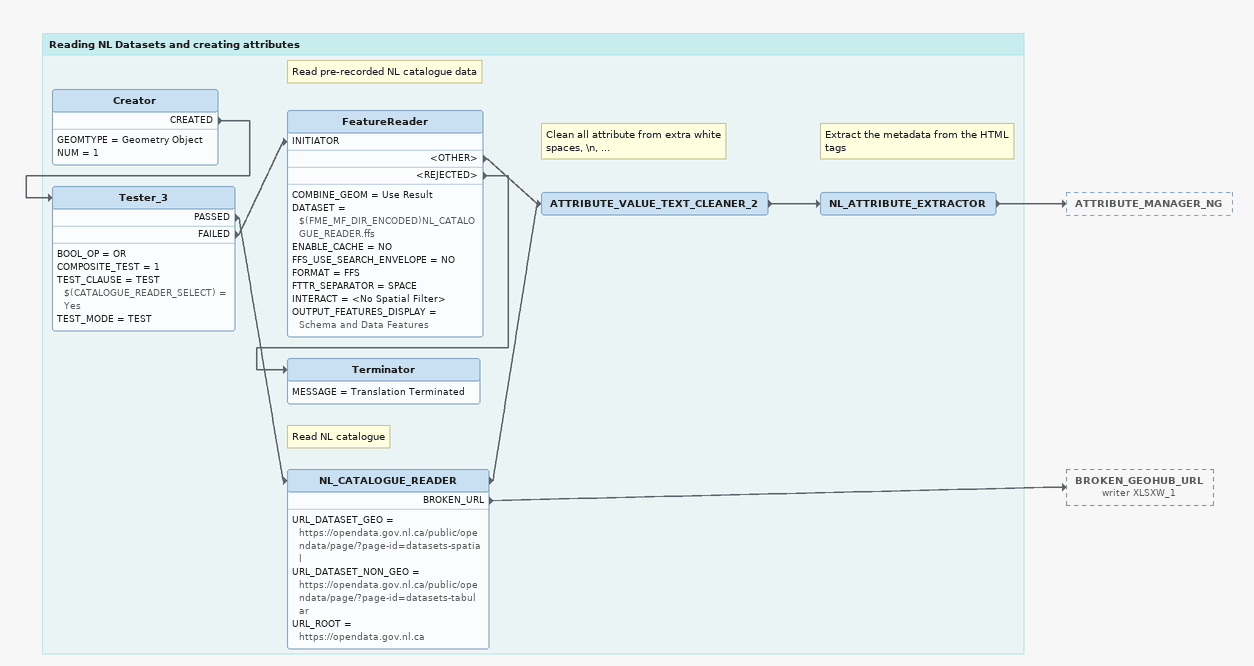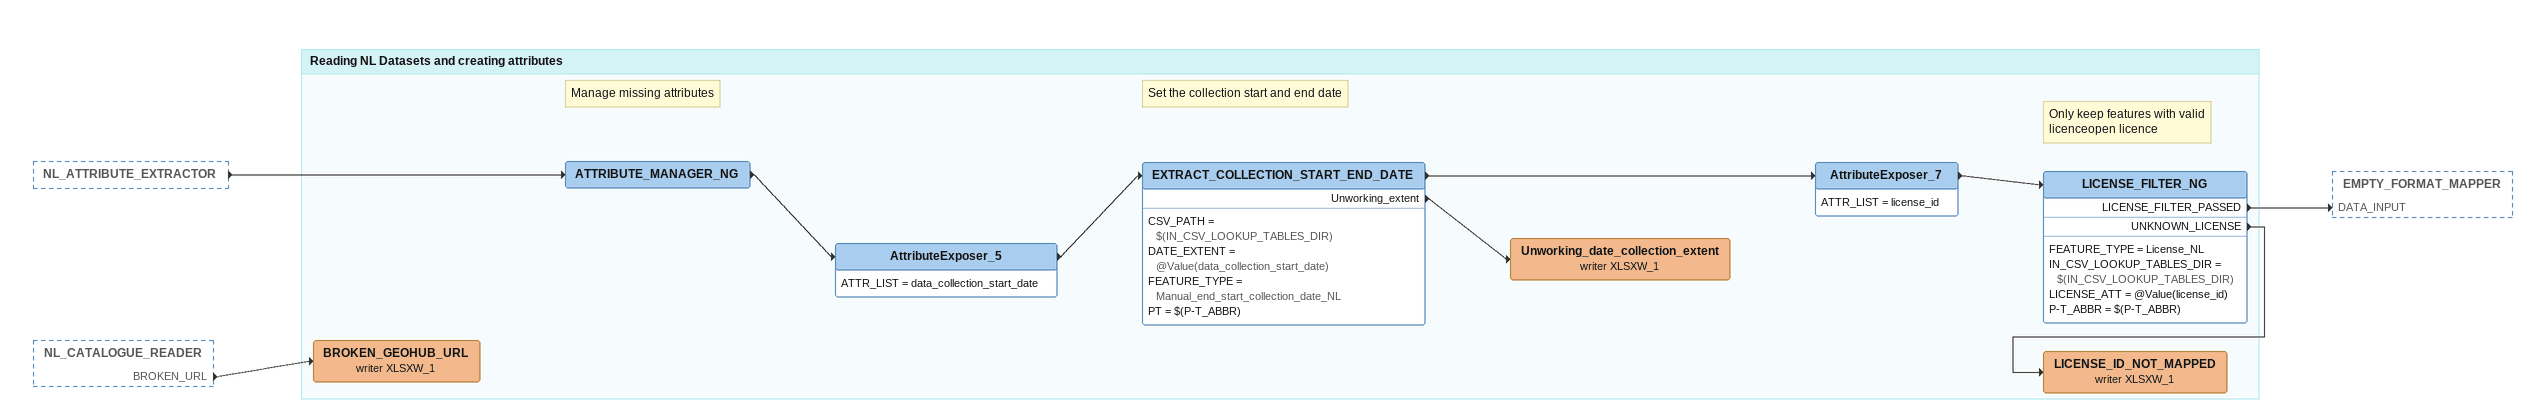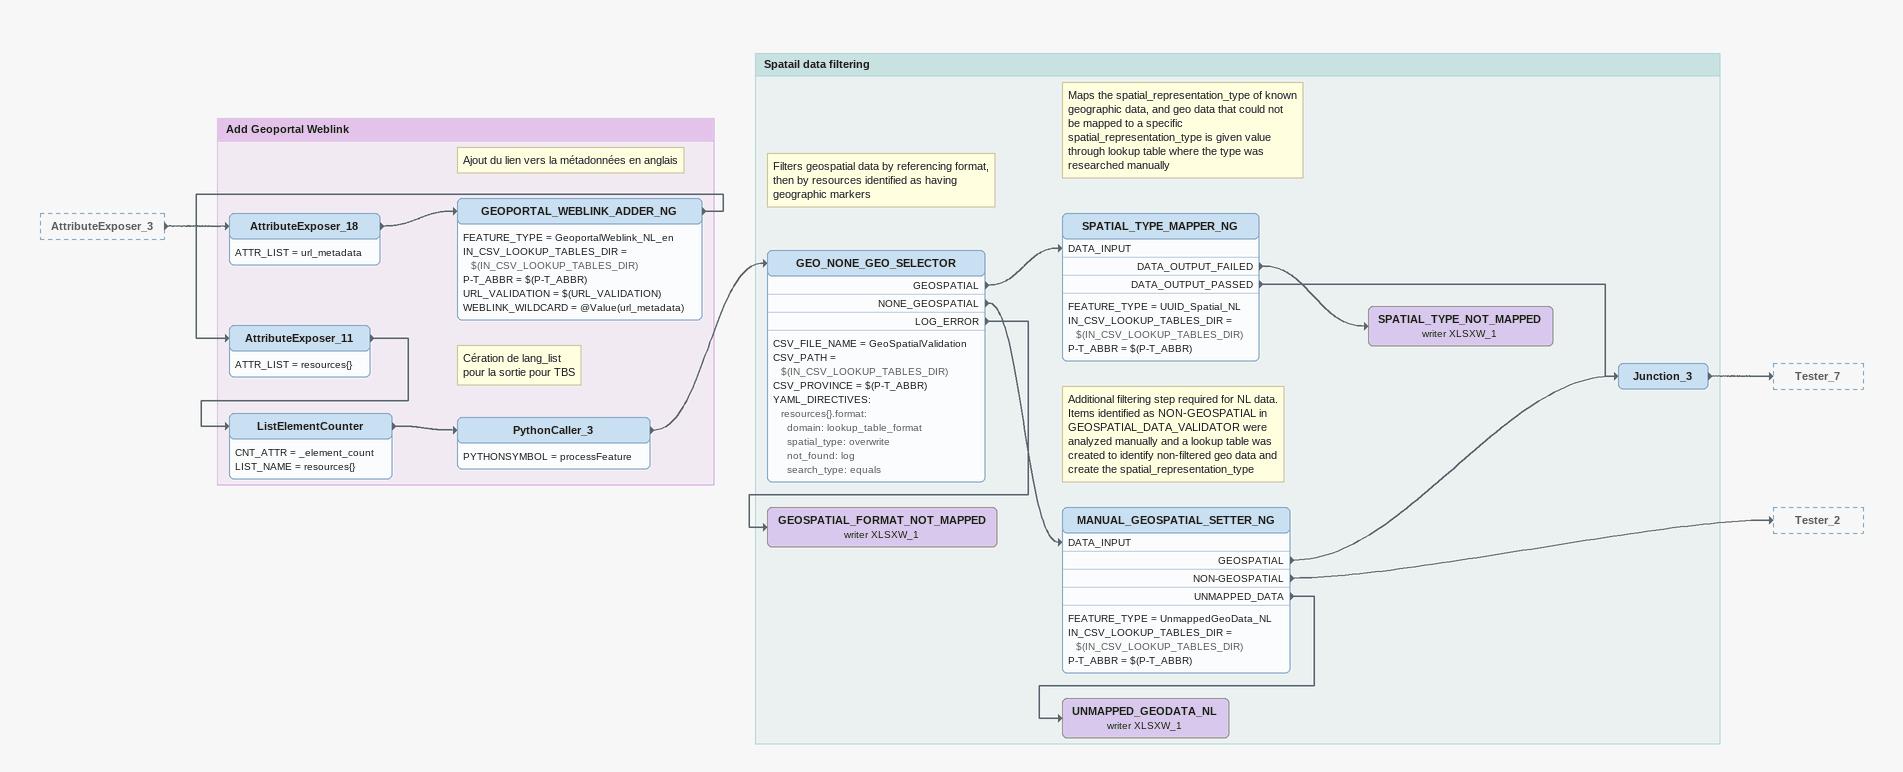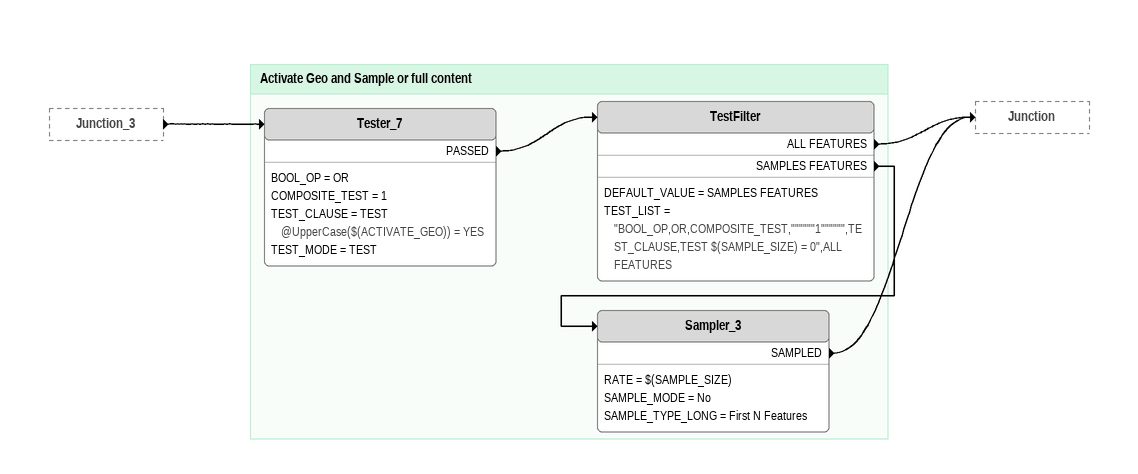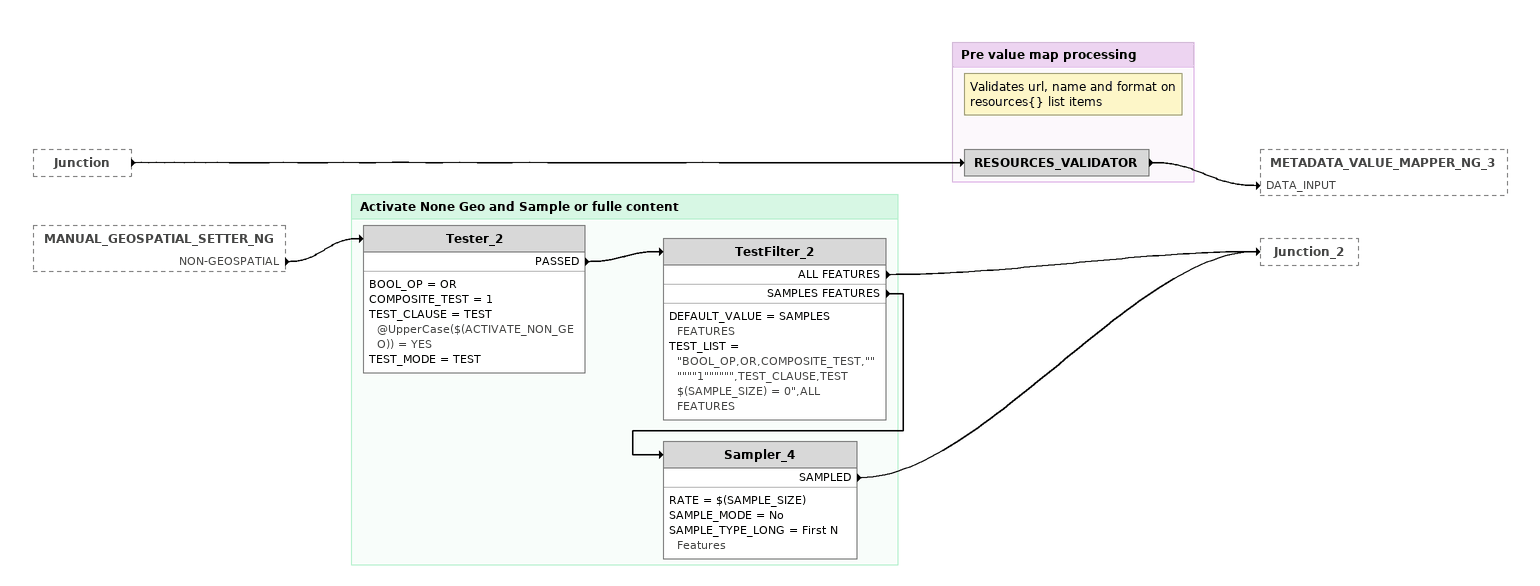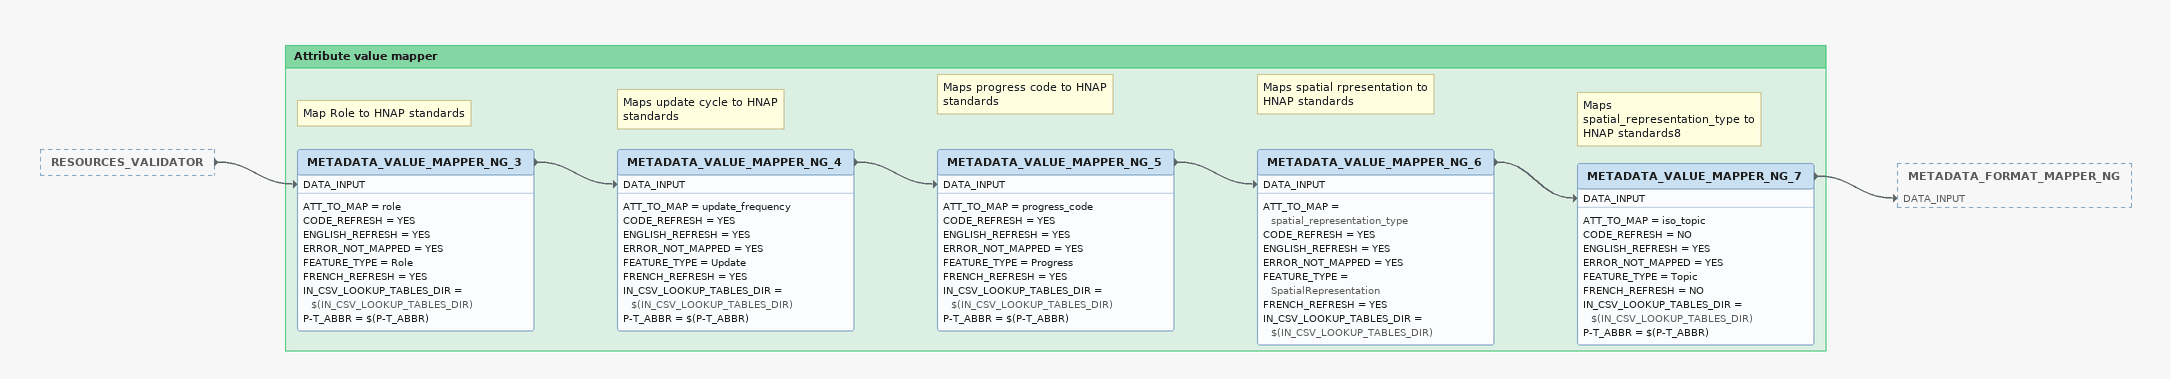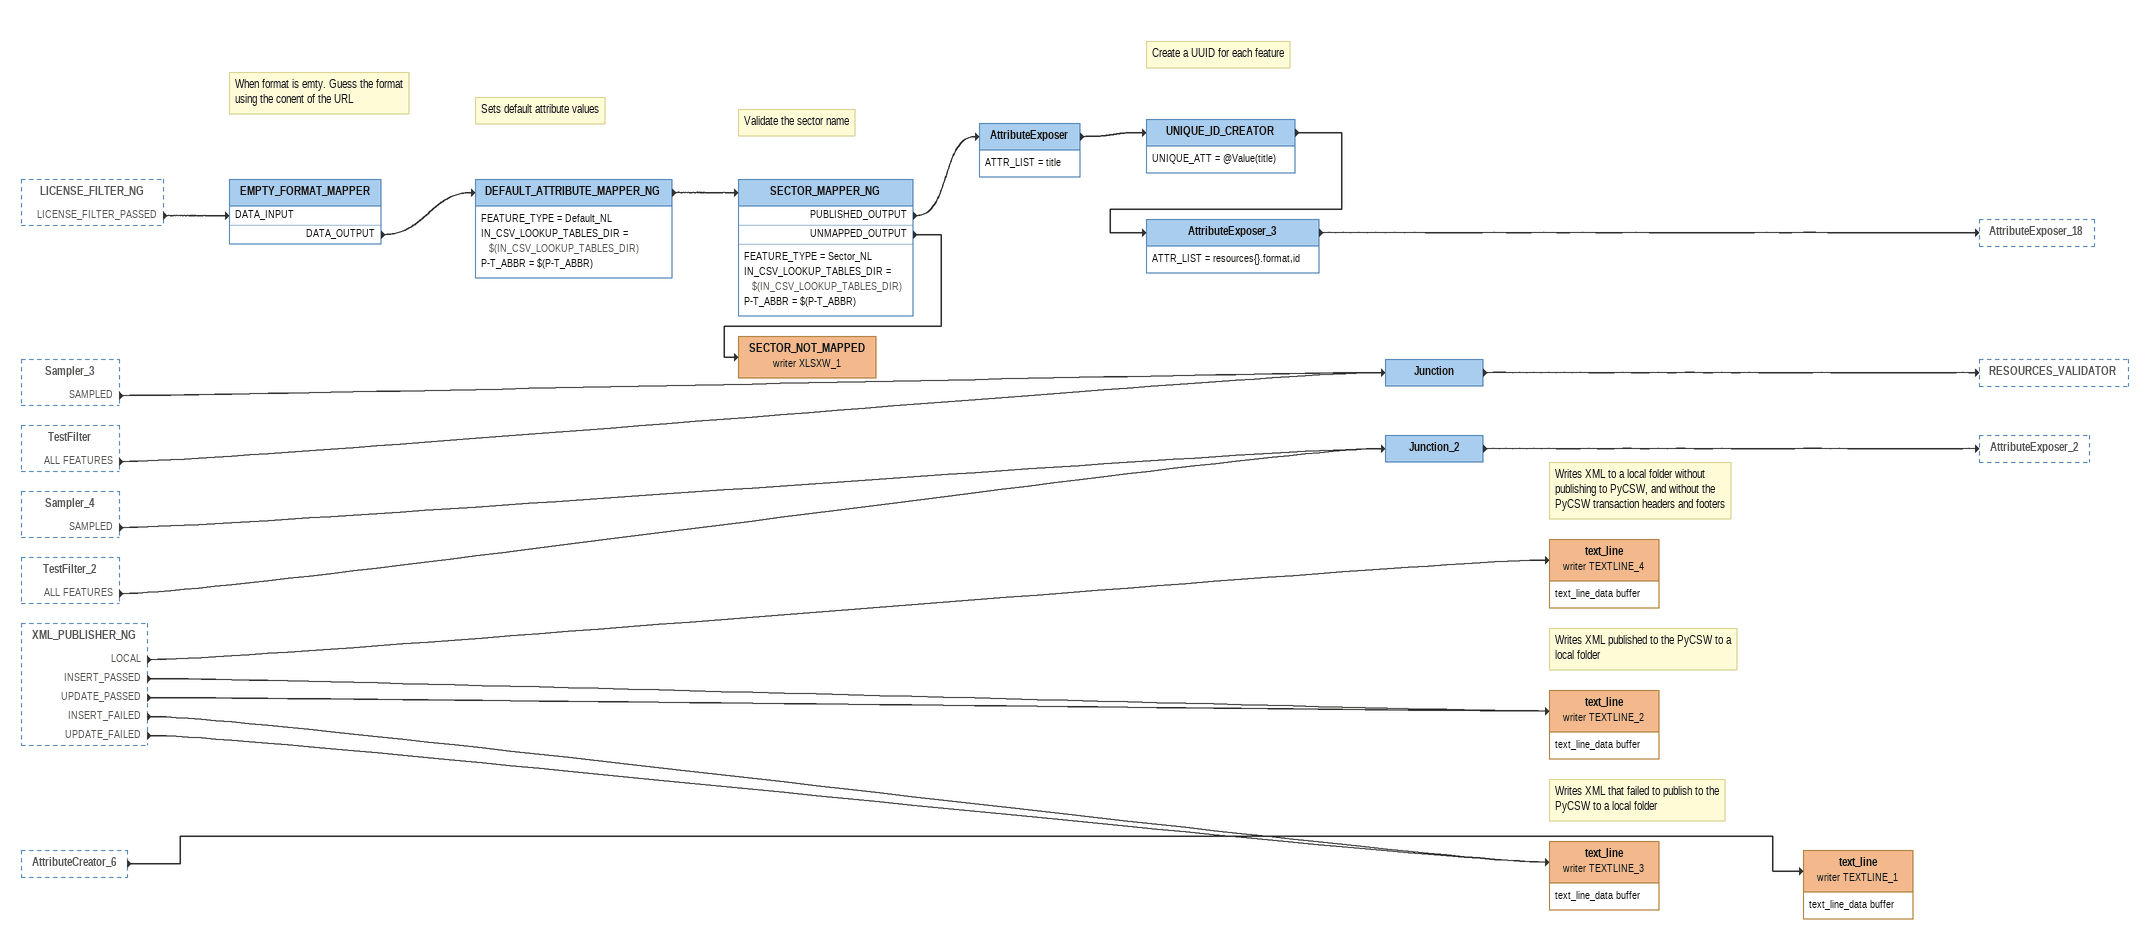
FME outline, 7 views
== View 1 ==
Bookmark: Reading NL Datasets and creating attributes
Creator
    GEOMTYPE = Geometry Object
    NUM = 1
    CREATED -> Tester_3
Tester_3
    BOOL_OP = OR
    COMPOSITE_TEST = 1
    TEST_CLAUSE = TEST $(CATALOGUE_READER_SELECT) = Yes
    TEST_MODE = TEST
    PASSED -> NL_CATALOGUE_READER
    FAILED -> FeatureReader [INITIATOR]
Note: Read pre-recorded NL catalogue data
FeatureReader
    COMBINE_GEOM = Use Result
    DATASET = $(FME_MF_DIR_ENCODED)NL_CATALOGUE_READER.ffs
    ENABLE_CACHE = NO
    FFS_USE_SEARCH_ENVELOPE = NO
    FORMAT = FFS
    FTTR_SEPARATOR = SPACE
    INTERACT = <No Spatial Filter>
    OUTPUT_FEATURES_DISPLAY = Schema and Data Features
    <OTHER> -> ATTRIBUTE_VALUE_TEXT_CLEANER_2
    <REJECTED> -> Terminator
Terminator
    MESSAGE = Translation Terminated
Note: Read NL catalogue
NL_CATALOGUE_READER
    URL_DATASET_GEO = https://opendata.gov.nl.ca/public/opendata/page/?page-id=datasets-spatial
    URL_DATASET_NON_GEO = https://opendata.gov.nl.ca/public/opendata/page/?page-id=datasets-tabular
    URL_ROOT = https://opendata.gov.nl.ca
    -> ATTRIBUTE_VALUE_TEXT_CLEANER_2
    BROKEN_URL -> BROKEN_GEOHUB_URL (writer XLSXW_1)
Note: Clean all attribute from extra white spaces, \n, ...
ATTRIBUTE_VALUE_TEXT_CLEANER_2
    -> NL_ATTRIBUTE_EXTRACTOR
Note: Extract the metadata from the HTML tags
NL_ATTRIBUTE_EXTRACTOR
    -> ATTRIBUTE_MANAGER_NG

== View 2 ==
NL_ATTRIBUTE_EXTRACTOR [outside]
    -> ATTRIBUTE_MANAGER_NG
NL_CATALOGUE_READER [outside]
    BROKEN_URL -> BROKEN_GEOHUB_URL (writer XLSXW_1)

Bookmark: Reading NL Datasets and creating attributes
Note: Manage missing attributes
ATTRIBUTE_MANAGER_NG
    -> AttributeExposer_5
AttributeExposer_5
    ATTR_LIST = data_collection_start_date
    -> EXTRACT_COLLECTION_START_END_DATE
Note: Set the collection start and end date
EXTRACT_COLLECTION_START_END_DATE
    CSV_PATH = $(IN_CSV_LOOKUP_TABLES_DIR)
    DATE_EXTENT = @Value(data_collection_start_date)
    FEATURE_TYPE = Manual_end_start_collection_date_NL
    PT = $(P-T_ABBR)
    -> AttributeExposer_7
    Unworking_extent -> Unworking_date_collection_extent (writer XLSXW_1)
AttributeExposer_7
    ATTR_LIST = license_id
    -> LICENSE_FILTER_NG
Note: Only keep features with valid licenceopen licence
LICENSE_FILTER_NG
    FEATURE_TYPE = License_NL
    IN_CSV_LOOKUP_TABLES_DIR = $(IN_CSV_LOOKUP_TABLES_DIR)
    LICENSE_ATT = @Value(license_id)
    P-T_ABBR = $(P-T_ABBR)
    LICENSE_FILTER_PASSED -> EMPTY_FORMAT_MAPPER [DATA_INPUT]
    UNKNOWN_LICENSE -> LICENSE_ID_NOT_MAPPED (writer XLSXW_1)
LICENSE_ID_NOT_MAPPED (writer XLSXW_1)
Unworking_date_collection_extent (writer XLSXW_1)
BROKEN_GEOHUB_URL (writer XLSXW_1)

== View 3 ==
AttributeExposer_3 [outside]
    -> AttributeExposer_18

Bookmark: Add Geoportal Weblink
AttributeExposer_18
    ATTR_LIST = url_metadata
    -> GEOPORTAL_WEBLINK_ADDER_NG
Note: Ajout du lien vers la métadonnées en anglais
GEOPORTAL_WEBLINK_ADDER_NG
    FEATURE_TYPE = GeoportalWeblink_NL_en
    IN_CSV_LOOKUP_TABLES_DIR = $(IN_CSV_LOOKUP_TABLES_DIR)
    P-T_ABBR = $(P-T_ABBR)
    URL_VALIDATION = $(URL_VALIDATION)
    WEBLINK_WILDCARD = @Value(url_metadata)
    -> AttributeExposer_11
AttributeExposer_11
    ATTR_LIST = resources{}
    -> ListElementCounter
ListElementCounter
    CNT_ATTR = _element_count
    LIST_NAME = resources{}
    -> PythonCaller_3
Note: Cération de lang_list / pour la sortie pour TBS
PythonCaller_3
    PYTHONSYMBOL = processFeature
    -> GEO_NONE_GEO_SELECTOR

Bookmark: Spatail data filtering
Note: Filters geospatial data by referencing format, then by resources identified as having geographic markers
GEO_NONE_GEO_SELECTOR
    CSV_FILE_NAME = GeoSpatialValidation
    CSV_PATH = $(IN_CSV_LOOKUP_TABLES_DIR)
    CSV_PROVINCE = $(P-T_ABBR)
    YAML_DIRECTIVES:
      resources{}.format:
        domain: lookup_table_format
        spatial_type: overwrite
        not_found: log
        search_type: equals
    GEOSPATIAL -> SPATIAL_TYPE_MAPPER_NG [DATA_INPUT]
    NONE_GEOSPATIAL -> MANUAL_GEOSPATIAL_SETTER_NG [DATA_INPUT]
    LOG_ERROR -> GEOSPATIAL_FORMAT_NOT_MAPPED (writer XLSXW_1)
Note: Maps the spatial_representation_type of known geographic data, and geo data that could not be mapped to a specific spatial_representation_type is given value through lookup table where the type was researched manually
SPATIAL_TYPE_MAPPER_NG
    FEATURE_TYPE = UUID_Spatial_NL
    IN_CSV_LOOKUP_TABLES_DIR = $(IN_CSV_LOOKUP_TABLES_DIR)
    P-T_ABBR = $(P-T_ABBR)
    DATA_OUTPUT_FAILED -> SPATIAL_TYPE_NOT_MAPPED (writer XLSXW_1)
    DATA_OUTPUT_PASSED -> Junction_3
SPATIAL_TYPE_NOT_MAPPED (writer XLSXW_1)
GEOSPATIAL_FORMAT_NOT_MAPPED (writer XLSXW_1)
Note: Additional filtering step required for NL data. Items identified as NON-GEOSPATIAL in GEOSPATIAL_DATA_VALIDATOR were analyzed manually and a lookup table was created to identify non-filtered geo data and create the spatial_representation_type
MANUAL_GEOSPATIAL_SETTER_NG
    FEATURE_TYPE = UnmappedGeoData_NL
    IN_CSV_LOOKUP_TABLES_DIR = $(IN_CSV_LOOKUP_TABLES_DIR)
    P-T_ABBR = $(P-T_ABBR)
    GEOSPATIAL -> Junction_3
    NON-GEOSPATIAL -> Tester_2
    UNMAPPED_DATA -> UNMAPPED_GEODATA_NL (writer XLSXW_1)
Junction_3
    -> Tester_7
UNMAPPED_GEODATA_NL (writer XLSXW_1)

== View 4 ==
Junction_3 [outside]
    -> Tester_7

Bookmark: Activate Geo and Sample or full content
Tester_7
    BOOL_OP = OR
    COMPOSITE_TEST = 1
    TEST_CLAUSE = TEST @UpperCase($(ACTIVATE_GEO)) = YES
    TEST_MODE = TEST
    PASSED -> TestFilter
TestFilter
    DEFAULT_VALUE = SAMPLES FEATURES
    TEST_LIST = "BOOL_OP,OR,COMPOSITE_TEST,""""""1"""""",TEST_CLAUSE,TEST $(SAMPLE_SIZE) = 0",ALL FEATURES
    ALL FEATURES -> Junction
    SAMPLES FEATURES -> Sampler_3
Sampler_3
    RATE = $(SAMPLE_SIZE)
    SAMPLE_MODE = No
    SAMPLE_TYPE_LONG = First N Features
    SAMPLED -> Junction

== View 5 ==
Junction [outside]
    -> RESOURCES_VALIDATOR
MANUAL_GEOSPATIAL_SETTER_NG [outside]
    NON-GEOSPATIAL -> Tester_2

Bookmark: Pre value map processing
Note: Validates url, name and format on resources{} list items
RESOURCES_VALIDATOR
    -> METADATA_VALUE_MAPPER_NG_3 [DATA_INPUT]

Bookmark: Activate None Geo and Sample or fulle content
Tester_2
    BOOL_OP = OR
    COMPOSITE_TEST = 1
    TEST_CLAUSE = TEST @UpperCase($(ACTIVATE_NON_GEO)) = YES
    TEST_MODE = TEST
    PASSED -> TestFilter_2
TestFilter_2
    DEFAULT_VALUE = SAMPLES FEATURES
    TEST_LIST = "BOOL_OP,OR,COMPOSITE_TEST,""""""1"""""",TEST_CLAUSE,TEST $(SAMPLE_SIZE) = 0",ALL FEATURES
    ALL FEATURES -> Junction_2
    SAMPLES FEATURES -> Sampler_4
Sampler_4
    RATE = $(SAMPLE_SIZE)
    SAMPLE_MODE = No
    SAMPLE_TYPE_LONG = First N Features
    SAMPLED -> Junction_2

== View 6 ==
RESOURCES_VALIDATOR [outside]
    -> METADATA_VALUE_MAPPER_NG_3 [DATA_INPUT]

Bookmark: Attribute value mapper
Note: Map Role to HNAP standards
METADATA_VALUE_MAPPER_NG_3
    ATT_TO_MAP = role
    CODE_REFRESH = YES
    ENGLISH_REFRESH = YES
    ERROR_NOT_MAPPED = YES
    FEATURE_TYPE = Role
    FRENCH_REFRESH = YES
    IN_CSV_LOOKUP_TABLES_DIR = $(IN_CSV_LOOKUP_TABLES_DIR)
    P-T_ABBR = $(P-T_ABBR)
    -> METADATA_VALUE_MAPPER_NG_4 [DATA_INPUT]
Note: Maps update cycle to HNAP standards
METADATA_VALUE_MAPPER_NG_4
    ATT_TO_MAP = update_frequency
    CODE_REFRESH = YES
    ENGLISH_REFRESH = YES
    ERROR_NOT_MAPPED = YES
    FEATURE_TYPE = Update
    FRENCH_REFRESH = YES
    IN_CSV_LOOKUP_TABLES_DIR = $(IN_CSV_LOOKUP_TABLES_DIR)
    P-T_ABBR = $(P-T_ABBR)
    -> METADATA_VALUE_MAPPER_NG_5 [DATA_INPUT]
Note: Maps progress code to HNAP standards
METADATA_VALUE_MAPPER_NG_5
    ATT_TO_MAP = progress_code
    CODE_REFRESH = YES
    ENGLISH_REFRESH = YES
    ERROR_NOT_MAPPED = YES
    FEATURE_TYPE = Progress
    FRENCH_REFRESH = YES
    IN_CSV_LOOKUP_TABLES_DIR = $(IN_CSV_LOOKUP_TABLES_DIR)
    P-T_ABBR = $(P-T_ABBR)
    -> METADATA_VALUE_MAPPER_NG_6 [DATA_INPUT]
Note: Maps spatial rpresentation to HNAP standards
METADATA_VALUE_MAPPER_NG_6
    ATT_TO_MAP = spatial_representation_type
    CODE_REFRESH = YES
    ENGLISH_REFRESH = YES
    ERROR_NOT_MAPPED = YES
    FEATURE_TYPE = SpatialRepresentation
    FRENCH_REFRESH = YES
    IN_CSV_LOOKUP_TABLES_DIR = $(IN_CSV_LOOKUP_TABLES_DIR)
    -> METADATA_VALUE_MAPPER_NG_7 [DATA_INPUT]
Note: Maps spatial_representation_type to HNAP standards8
METADATA_VALUE_MAPPER_NG_7
    ATT_TO_MAP = iso_topic
    CODE_REFRESH = NO
    ENGLISH_REFRESH = YES
    ERROR_NOT_MAPPED = YES
    FEATURE_TYPE = Topic
    FRENCH_REFRESH = NO
    IN_CSV_LOOKUP_TABLES_DIR = $(IN_CSV_LOOKUP_TABLES_DIR)
    P-T_ABBR = $(P-T_ABBR)
    -> METADATA_FORMAT_MAPPER_NG [DATA_INPUT]

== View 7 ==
LICENSE_FILTER_NG [outside]
    LICENSE_FILTER_PASSED -> EMPTY_FORMAT_MAPPER [DATA_INPUT]
Sampler_3 [outside]
    SAMPLED -> Junction
TestFilter [outside]
    ALL FEATURES -> Junction
Sampler_4 [outside]
    SAMPLED -> Junction_2
TestFilter_2 [outside]
    ALL FEATURES -> Junction_2
XML_PUBLISHER_NG [outside]
    LOCAL -> text_line (writer TEXTLINE_4)
    INSERT_PASSED -> text_line (writer TEXTLINE_2)
    UPDATE_PASSED -> text_line (writer TEXTLINE_2)
    INSERT_FAILED -> text_line (writer TEXTLINE_3)
    UPDATE_FAILED -> text_line (writer TEXTLINE_3)
AttributeCreator_6 [outside]
    -> text_line (writer TEXTLINE_1)
Note: When format is emty. Guess the format using the conent of the URL
EMPTY_FORMAT_MAPPER
    DATA_OUTPUT -> DEFAULT_ATTRIBUTE_MAPPER_NG
Note: Sets default attribute values
DEFAULT_ATTRIBUTE_MAPPER_NG
    FEATURE_TYPE = Default_NL
    IN_CSV_LOOKUP_TABLES_DIR = $(IN_CSV_LOOKUP_TABLES_DIR)
    P-T_ABBR = $(P-T_ABBR)
    -> SECTOR_MAPPER_NG
Note: Validate the sector name
SECTOR_MAPPER_NG
    FEATURE_TYPE = Sector_NL
    IN_CSV_LOOKUP_TABLES_DIR = $(IN_CSV_LOOKUP_TABLES_DIR)
    P-T_ABBR = $(P-T_ABBR)
    PUBLISHED_OUTPUT -> AttributeExposer
    UNMAPPED_OUTPUT -> SECTOR_NOT_MAPPED (writer XLSXW_1)
AttributeExposer
    ATTR_LIST = title
    -> UNIQUE_ID_CREATOR
Note: Create a UUID for each feature
UNIQUE_ID_CREATOR
    UNIQUE_ATT = @Value(title)
    -> AttributeExposer_3
AttributeExposer_3
    ATTR_LIST = resources{}.format,id
    -> AttributeExposer_18
Junction
    -> RESOURCES_VALIDATOR
Note: Writes XML to a local folder without publishing to PyCSW, and without the PyCSW transaction headers and footers
text_line (writer TEXTLINE_4)
    attributes: text_line_data buffer
Note: Writes XML published to the PyCSW to a local folder
text_line (writer TEXTLINE_2)
    attributes: text_line_data buffer
Note: Writes XML that failed to publish to the PyCSW to a local folder
text_line (writer TEXTLINE_3)
    attributes: text_line_data buffer
Junction_2
    -> AttributeExposer_2
text_line (writer TEXTLINE_1)
    attributes: text_line_data buffer
SECTOR_NOT_MAPPED (writer XLSXW_1)
